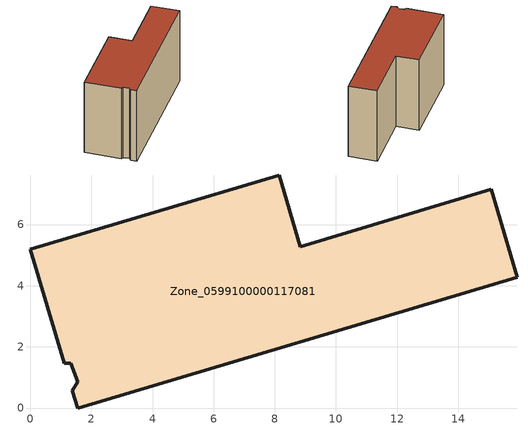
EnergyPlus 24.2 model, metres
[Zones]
Zone_0599100000117081
 floor ground (C_G): 1.38,0.56 1.55,0.85 1.32,1.46 1.11,1.46 0,5.19 8.14,7.62 8.84,5.28 15.08,7.15 15.93,4.28 1.55,0 z0
 wall outside (C_F): 8.14,7.62 0,5.19 1.11,1.46 1.32,1.46 1.55,0.85 1.38,0.56 1.55,0 15.93,4.28 15.08,7.15 8.84,5.28 8.14,7.62 z0:8.32
 roof outside (C_R): 1.55,0.85 1.38,0.56 1.55,0 15.93,4.28 15.08,7.15 8.84,5.28 8.14,7.62 0,5.19 1.11,1.46 1.32,1.46 z8.32
[BUILDING]
Pand.0599100000117081: North Axis=0; Terrain=City; Loads Convergence Tolerance Value=0.04; Temperature Convergence Tolerance Value=0.4; Solar Distribution=FullExterior; Maximum Number of Warmup Days=25; Minimum Number of Warmup Days=1
[Site:Location]
Rotterdam.The.Hague.AP_ZH_NLD Design_Conditions: Latitude=51.96; Longitude=4.45; Time Zone=1; Elevation=-4.5
[SITE:GROUNDTEMPERATURE:BUILDINGSURFACE]
18, 18, 18, 18, 18, 18, 18, 18, 18, 18, 18, 18
[MATERIAL] Thermal Absorptance=0.9; Solar Absorptance=0.7; Visible Absorptance=0.7
Name | Roughness | Thickness | Conductivity | Density | Specific Heat
G.TI.1975-1991 | MediumSmooth | 0.15 | 0.288461 | 540 | 1210
F.TI.1975-1991 | Rough | 0.3 | 0.230769 | 1920 | 840
R.TI.1975-1991 | MediumRough | 0.2 | 0.153846 | 1500 | 1000
[CONSTRUCTION]
C_G: G.TI.1975-1991
C_F: F.TI.1975-1991
C_R: R.TI.1975-1991
[ZONE]
Zone_0599100000117081: Type=1; Multiplier=1; Ceiling Height=Autocalculate; Volume=Autocalculate; Floor Area=autocalculate; Part of Total Floor Area=Yes
[ZONEINFILTRATION:DESIGNFLOWRATE]
Infil_Zone_0599100000117081: Zone or ZoneList or Space or SpaceList=Zone_0599100000117081; Schedule=AlwaysOn; Design Flow Rate Calculation Method=Flow/Area; Flow Rate per Floor Area=0.003; Constant Term Coefficient=1; Temperature Term Coefficient=0; Velocity Term Coefficient=0; Velocity Squared Term Coefficient=0
[HVACTEMPLATE:ZONE:IDEALLOADSAIRSYSTEM]
Zone_0599100000117081: Maximum Heating Supply Air Temperature=50; Minimum Cooling Supply Air Temperature=13; Maximum Heating Supply Air Humidity Ratio=0.0156; Minimum Cooling Supply Air Humidity Ratio=0.0077; Heating Limit=NoLimit; Cooling Limit=NoLimit; Dehumidification Control Type=ConstantSensibleHeatRatio; Cooling Sensible Heat Ratio=0.7; Dehumidification Setpoint=60; Humidification Control Type=None; Humidification Setpoint=30; Outdoor Air Method=None; Outdoor Air Flow Rate per Person=0.00944; Outdoor Air Flow Rate per Zone Floor Area=0; Outdoor Air Flow Rate per Zone=0; Demand Controlled Ventilation Type=None; Outdoor Air Economizer Type=NoEconomizer; Heat Recovery Type=None; Sensible Heat Recovery Effectiveness=0.7; Latent Heat Recovery Effectiveness=0.65
[ZONECONTROL:THERMOSTAT]
ThermostatControl_Zone_0599100000117081: Zone or ZoneList=Zone_0599100000117081; Control Type Schedule=DualSetpointControlType; Control 1=Thermostat_Zone_0599100000117081; Temperature Difference Between Cutout And Setpoint=0
[THERMOSTATSETPOINT:DUALSETPOINT]
Thermostat_Zone_0599100000117081: Heating Setpoint Temperature Schedule=HeatingSetpoint_Zone_0599100000117081; Cooling Setpoint Temperature Schedule=CoolingSetpoint_Zone_0599100000117081
[SCHEDULE:COMPACT]
HeatingSetpoint_Zone_0599100000117081: Through: 12/31, For: AllDays, Until: 24:00, 21
CoolingSetpoint_Zone_0599100000117081: Through: 12/31, For: AllDays, Until: 24:00, 24
DualSetpointControlType: Through: 12/31, For: AllDays, Until: 24:00, 4
AlwaysOn: Through: 12/31, For: AllDays, Until: 24:00, 1
